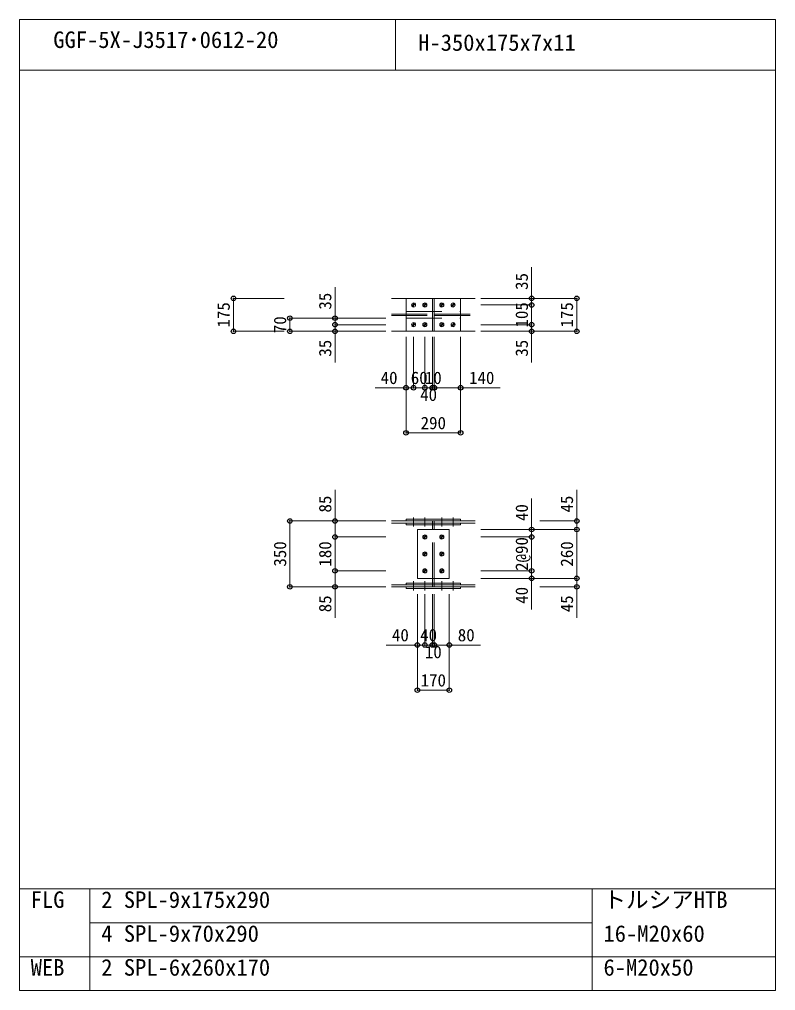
# Model space of a CAD drawing. Units: millimetres, scale not verified. Extents: x -8310 to 8310, y -4800 to 5700.
# Drawn here: x -4110 to -90, y -4800 to 360 of the extents above; entities that cross this region are included whole.
import ezdxf
from ezdxf.enums import TextEntityAlignment as Align

# ---------------------------------------------------------------- set-up
doc = ezdxf.new("R2010")
doc.units = ezdxf.units.MM
doc.header["$LTSCALE"] = 30
doc.header["$PDMODE"] = 32
doc.header["$PDSIZE"] = 24
doc.linetypes.add('USER2', pattern=[9.525, 6.35, -3.175])
doc.layers.add('0-0', color=7, linetype='Continuous')
doc.layers.add('0-2', color=7, linetype='Continuous')
for name, color, linetype, lineweight in [('0-1', 7, 'Continuous', 18), ('0-5', 7, 'Continuous', 18), ('0-6', 7, 'USER2', 18), ('0-8', 7, 'Continuous', 18), ('0-9', 7, 'Continuous', 18), ('0-A', 7, 'Continuous', 18), ('0-B', 7, 'Continuous', 18)]:
    doc.layers.add(name, color=color, linetype=linetype, lineweight=lineweight)
doc.styles.add('ＭＳ ゴシック', font='')
doc.styles.get('ＭＳ ゴシック').set_extended_font_data('MS Gothic')

msp = doc.modelspace()

# ---------------------------------------------------------------- linework, layer by layer
at = {"layer": '0-0'}
for p in [(-2972, -1122), (-1387, -1122), (-1147, -1122), (-1387, -1157), (-2672, -1227), (-2432, -1227), (-2972, -1297), (-2672, -1297), (-2432, -1262), (-2432, -1297), (-1387, -1262), (-1387, -1297), (-1147, -1297), (-2054.5, -1597), (-2014.5, -1597), (-1954.5, -1597), (-1914.5, -1597), (-1904.5, -1597), (-1764.5, -1597), (-2054.5, -1837), (-1764.5, -1837), (-2672, -2305), (-2432, -2305), (-1147, -2305), (-1387, -2350), (-1147, -2350), (-2432, -2390), (-1387, -2390), (-2432, -2570), (-1387, -2570), (-1387, -2610), (-1147, -2610), (-2672, -2655), (-2432, -2655), (-1147, -2655), (-1994.5, -2964), (-1954.5, -2964), (-1914.5, -2964), (-1904.5, -2964), (-1824.5, -2964), (-1994.5, -3204), (-1824.5, -3204)]:
    msp.add_point(p, dxfattribs=at)
at = {"layer": '0-1'}
for p, q in [((-4110, -4800), (-4110, 360)), ((-4110, 360), (-90, 360)), ((-2110, 90), (-2110, 360)), ((-90, -4800), (-90, 360)), ((-4110, 90), (-90, 90)), ((-4110, -4260), (-90, -4260)), ((-3735, -4800), (-3735, -4260)), ((-1065, -4800), (-1065, -4260)), ((-3735, -4440), (-1065, -4440)), ((-4110, -4620), (-90, -4620)), ((-4110, -4800), (-90, -4800))]:
    msp.add_line(p, q, dxfattribs=at)
at = {"layer": '0-5'}
for p, q in [((-2132, -1122), (-1914.5, -1122)), ((-2054.5, -1122), (-1764.5, -1122)), ((-2054.5, -1297), (-2054.5, -1122)), ((-1904.5, -1122), (-1687, -1122)), ((-2132, -1297), (-1914.5, -1297)), ((-1904.5, -1297), (-1687, -1297)), ((-2132, -2305), (-1914.5, -2305)), ((-2054.5, -2296), (-1764.5, -2296)), ((-2054.5, -2305), (-2054.5, -2296)), ((-2054.5, -2316), (-1764.5, -2316)), ((-2054.5, -2325), (-2054.5, -2316)), ((-1904.5, -2305), (-1687, -2305)), ((-1904.5, -2316), (-1904.5, -2305)), ((-1904.5, -2316), (-1687, -2316)), ((-1994.5, -2350), (-1824.5, -2350)), ((-1994.5, -2610), (-1994.5, -2350)), ((-1914.5, -2350), (-1914.5, -2325)), ((-1904.5, -2350), (-1904.5, -2325)), ((-1914.5, -2635), (-1914.5, -2610)), ((-1904.5, -2635), (-1904.5, -2610)), ((-2132, -2644), (-1914.5, -2644)), ((-2054.5, -2635), (-1914.5, -2635)), ((-2054.5, -2644), (-2054.5, -2635)), ((-2054.5, -2644), (-1914.5, -2644)), ((-2054.5, -2655), (-1914.5, -2655)), ((-2054.5, -2664), (-2054.5, -2655)), ((-2054.5, -2664), (-1914.5, -2664)), ((-1914.5, -2635), (-1764.5, -2635)), ((-1914.5, -2644), (-1764.5, -2644)), ((-1914.5, -2655), (-1764.5, -2655)), ((-1914.5, -2664), (-1764.5, -2664)), ((-1904.5, -2655), (-1687, -2655)), ((-1764.5, -2644), (-1764.5, -2635)), ((-1764.5, -2664), (-1764.5, -2655))]:
    msp.add_line(p, q, dxfattribs=at)
for points in [[(-2054.5, -1297), (-1764.5, -1297), (-1764.5, -1122)], [(-2132, -2316), (-1914.5, -2316), (-1914.5, -2305)], [(-2054.5, -2305), (-1764.5, -2305), (-1764.5, -2296)], [(-2054.5, -2325), (-1764.5, -2325), (-1764.5, -2316)], [(-1994.5, -2610), (-1824.5, -2610), (-1824.5, -2350)], [(-2132, -2655), (-1914.5, -2655), (-1914.5, -2644)], [(-1904.5, -2655), (-1904.5, -2644), (-1687, -2644)]]:
    msp.add_lwpolyline(points, dxfattribs=at)
at = {"layer": '0-6'}
for p, q in [((-2054.5, -1122), (-1764.5, -1122)), ((-1914.5, -1297), (-1914.5, -1122)), ((-1904.5, -1297), (-1904.5, -1122)), ((-2132, -1206), (-1914.5, -1206)), ((-2132, -1213), (-1914.5, -1213)), ((-2054.5, -1192), (-1764.5, -1192)), ((-2054.5, -1227), (-1764.5, -1227)), ((-1904.5, -1206), (-1687, -1206)), ((-1904.5, -1213), (-1687, -1213)), ((-2054.5, -1297), (-1764.5, -1297)), ((-1914.5, -2325), (-1914.5, -2316)), ((-1904.5, -2325), (-1904.5, -2316)), ((-1914.5, -2610), (-1914.5, -2350)), ((-1904.5, -2610), (-1904.5, -2350)), ((-1914.5, -2644), (-1914.5, -2635)), ((-1904.5, -2644), (-1904.5, -2635))]:
    msp.add_line(p, q, dxfattribs=at)
at = {"layer": '0-8'}
for p, q in [((-2025.5, -1157), (-2003.5, -1157)), ((-2023.84, -1166.34), (-2005.17, -1147.67)), ((-2014.5, -1168), (-2014.5, -1146)), ((-1965.5, -1157), (-1943.5, -1157)), ((-1963.84, -1166.34), (-1945.17, -1147.67)), ((-1954.5, -1168), (-1954.5, -1146)), ((-1875.5, -1157), (-1853.5, -1157)), ((-1873.84, -1166.34), (-1855.17, -1147.67)), ((-1864.5, -1168), (-1864.5, -1146)), ((-1815.5, -1157), (-1793.5, -1157)), ((-1813.84, -1166.34), (-1795.17, -1147.67)), ((-1804.5, -1168), (-1804.5, -1146)), ((-2025.5, -1262), (-2003.5, -1262)), ((-2023.84, -1271.34), (-2005.17, -1252.67)), ((-2014.5, -1273), (-2014.5, -1251)), ((-1965.5, -1262), (-1943.5, -1262)), ((-1963.84, -1271.34), (-1945.17, -1252.67)), ((-1954.5, -1273), (-1954.5, -1251)), ((-1875.5, -1262), (-1853.5, -1262)), ((-1873.84, -1271.34), (-1855.17, -1252.67)), ((-1864.5, -1273), (-1864.5, -1251)), ((-1815.5, -1262), (-1793.5, -1262)), ((-1813.84, -1271.34), (-1795.17, -1252.67)), ((-1804.5, -1273), (-1804.5, -1251)), ((-1965.5, -2390), (-1943.5, -2390)), ((-1963.84, -2399.34), (-1945.17, -2380.67)), ((-1954.5, -2401), (-1954.5, -2379)), ((-1875.5, -2390), (-1853.5, -2390)), ((-1873.84, -2399.34), (-1855.17, -2380.67)), ((-1864.5, -2401), (-1864.5, -2379)), ((-1963.84, -2489.34), (-1945.17, -2470.67)), ((-1954.5, -2491), (-1954.5, -2469)), ((-1873.84, -2489.34), (-1855.17, -2470.67)), ((-1864.5, -2491), (-1864.5, -2469)), ((-1965.5, -2480), (-1943.5, -2480)), ((-1875.5, -2480), (-1853.5, -2480)), ((-1965.5, -2570), (-1943.5, -2570)), ((-1963.84, -2579.34), (-1945.17, -2560.67)), ((-1954.5, -2581), (-1954.5, -2559)), ((-1875.5, -2570), (-1853.5, -2570)), ((-1873.84, -2579.34), (-1855.17, -2560.67)), ((-1864.5, -2581), (-1864.5, -2559))]:
    msp.add_line(p, q, dxfattribs=at)
at = {"layer": '0-9'}
for p, q in [((-2014.5, -2286), (-2014.5, -2335)), ((-1954.5, -2286), (-1954.5, -2335)), ((-1864.5, -2286), (-1864.5, -2335)), ((-1804.5, -2286), (-1804.5, -2335)), ((-2014.5, -2674), (-2014.5, -2625)), ((-1954.5, -2674), (-1954.5, -2625)), ((-1864.5, -2674), (-1864.5, -2625)), ((-1804.5, -2674), (-1804.5, -2625))]:
    msp.add_line(p, q, dxfattribs=at)
at = {"layer": '0-A'}
for p, q in [((-2702, -1122), (-2972, -1122)), ((-1657, -1122), (-1387, -1122)), ((-1657, -1122), (-1147, -1122)), ((-1657, -1157), (-1387, -1157)), ((-2162, -1227), (-2672, -1227)), ((-2162, -1227), (-2432, -1227)), ((-2162, -1262), (-2432, -1262)), ((-2432, -1462), (-2432, -1262)), ((-1657, -1262), (-1387, -1262)), ((-1387, -1462), (-1387, -1262)), ((-2162, -1297), (-2432, -1297)), ((-2054.5, -1327), (-2054.5, -1597)), ((-2054.5, -1327), (-2054.5, -1837)), ((-2014.5, -1327), (-2014.5, -1597)), ((-2014.5, -1327), (-2014.5, -1597)), ((-1954.5, -1327), (-1954.5, -1597)), ((-1954.5, -1327), (-1954.5, -1597)), ((-1914.5, -1327), (-1914.5, -1597)), ((-1914.5, -1327), (-1914.5, -1597)), ((-1904.5, -1327), (-1904.5, -1597)), ((-1904.5, -1327), (-1904.5, -1597)), ((-1764.5, -1327), (-1764.5, -1597)), ((-1764.5, -1327), (-1764.5, -1837)), ((-1657, -1297), (-1387, -1297)), ((-2219.5, -1597), (-2014.5, -1597)), ((-2014.5, -1597), (-1954.5, -1597)), ((-1954.5, -1597), (-1914.5, -1597)), ((-1914.5, -1597), (-1904.5, -1597)), ((-1904.5, -1597), (-1554.5, -1597)), ((-2054.5, -1837), (-1764.5, -1837)), ((-2162, -2305), (-2672, -2305)), ((-2162, -2305), (-2432, -2305)), ((-1343.34, -2305), (-1147, -2305)), ((-1657, -2350), (-1387, -2350)), ((-1657, -2350), (-1147, -2350)), ((-2162, -2390), (-2432, -2390)), ((-1657, -2390), (-1387, -2390)), ((-2162, -2570), (-2432, -2570)), ((-2432, -2820), (-2432, -2570)), ((-1657, -2570), (-1387, -2570)), ((-1387, -2775), (-1387, -2570)), ((-1657, -2610), (-1387, -2610)), ((-1657, -2610), (-1147, -2610)), ((-1147, -2820), (-1147, -2610)), ((-2162, -2655), (-2432, -2655)), ((-1343.34, -2655), (-1147, -2655)), ((-1994.5, -2694), (-1994.5, -2964)), ((-1994.5, -2694), (-1994.5, -3204)), ((-1954.5, -2694), (-1954.5, -2964)), ((-1954.5, -2694), (-1954.5, -2964)), ((-1914.5, -2694), (-1914.5, -2964)), ((-1914.5, -2694), (-1914.5, -2964)), ((-1904.5, -2694), (-1904.5, -2964)), ((-1904.5, -2694), (-1904.5, -2964)), ((-1824.5, -2694), (-1824.5, -2964)), ((-1824.5, -2694), (-1824.5, -3204)), ((-2159.5, -2964), (-1954.5, -2964)), ((-1954.5, -2964), (-1914.5, -2964)), ((-1914.5, -2964), (-1904.5, -2964)), ((-1904.5, -2964), (-1659.5, -2964)), ((-1994.5, -3204), (-1824.5, -3204))]:
    msp.add_line(p, q, dxfattribs=at)
for points in [[(-1657, -1157), (-1387, -1157), (-1387, -957)], [(-2162, -1262), (-2432, -1262), (-2432, -1062)], [(-2702, -1297), (-2972, -1297), (-2972, -1122)], [(-1657, -1297), (-1147, -1297), (-1147, -1122)], [(-1657, -1262), (-1387, -1262), (-1387, -1157)], [(-2162, -1297), (-2672, -1297), (-2672, -1227)], [(-2162, -2390), (-2432, -2390), (-2432, -2140)], [(-1657, -2350), (-1147, -2350), (-1147, -2140)], [(-1657, -2390), (-1387, -2390), (-1387, -2185)], [(-2162, -2655), (-2672, -2655), (-2672, -2305)], [(-1657, -2610), (-1147, -2610), (-1147, -2350)], [(-2162, -2570), (-2432, -2570), (-2432, -2390)], [(-1657, -2570), (-1387, -2570), (-1387, -2390)]]:
    msp.add_lwpolyline(points, dxfattribs=at)
at = {"layer": '0-B'}
for centre in [(-2014.5, -1157), (-1954.5, -1157), (-1864.5, -1157), (-1804.5, -1157), (-2014.5, -1262), (-1954.5, -1262), (-1864.5, -1262), (-1804.5, -1262), (-1954.5, -2390), (-1864.5, -2390), (-1954.5, -2480), (-1864.5, -2480), (-1954.5, -2570), (-1864.5, -2570)]:
    msp.add_circle(centre, 11, dxfattribs=at)

# ---------------------------------------------------------------- texts
at = {"layer": '0-2', "style": 'ＭＳ ゴシック'}
for s, p in [('GGF-5X-J3517･0612-20', (-3930, 181.8)), ('H-350x175x7x11', (-1990, 166.8)), ('FLG', (-4050, -4387.2)), ('2', (-3675, -4387.2)), ('SPL-9x175x290', (-3555, -4387.2)), ('トルシアHTB', (-1005, -4387.2)), ('4', (-3675, -4567.2)), ('SPL-9x70x290', (-3555, -4567.2)), ('16-M20x60', (-1005, -4567.2)), ('WEB', (-4050, -4747.2)), ('2', (-3675, -4747.2)), ('SPL-6x260x170', (-3555, -4747.2)), ('6-M20x50', (-1005, -4747.2))]:
    msp.add_text(s, height=87.98, dxfattribs=at).set_placement(p, align=Align.BOTTOM_LEFT)
at = {"layer": '0-A', "style": 'ＭＳ ゴシック'}
for s, p in [('35', (-1387, -1077)), ('35', (-2432, -1182)), ('175', (-2972, -1277)), ('105', (-1387, -1277)), ('175', (-1147, -1277)), ('70', (-2672, -1307)), ('35', (-2432, -1432)), ('35', (-1387, -1432)), ('85', (-2432, -2260)), ('45', (-1147, -2260)), ('40', (-1387, -2305)), ('350', (-2672, -2547.5)), ('180', (-2432, -2547.5)), ('2@90', (-1387, -2570)), ('260', (-1147, -2547.5)), ('40', (-1387, -2745)), ('85', (-2432, -2790)), ('45', (-1147, -2790))]:
    msp.add_text(s, height=65.98, rotation=90, dxfattribs=at).set_placement(p, align=Align.BOTTOM_LEFT)
for s, p in [('40', (-2189.5, -1597)), ('60', (-2029.5, -1597)), ('10', (-1954.5, -1597)), ('140', (-1719.5, -1597)), ('40', (-1979.5, -1687)), ('290', (-1977, -1837)), ('40', (-2129.5, -2964)), ('40', (-1979.5, -2964)), ('80', (-1779.5, -2964)), ('10', (-1954.5, -3054)), ('170', (-1977, -3204))]:
    msp.add_text(s, height=65.98, dxfattribs=at).set_placement(p, align=Align.BOTTOM_LEFT)

doc.saveas('drawing.dxf')
